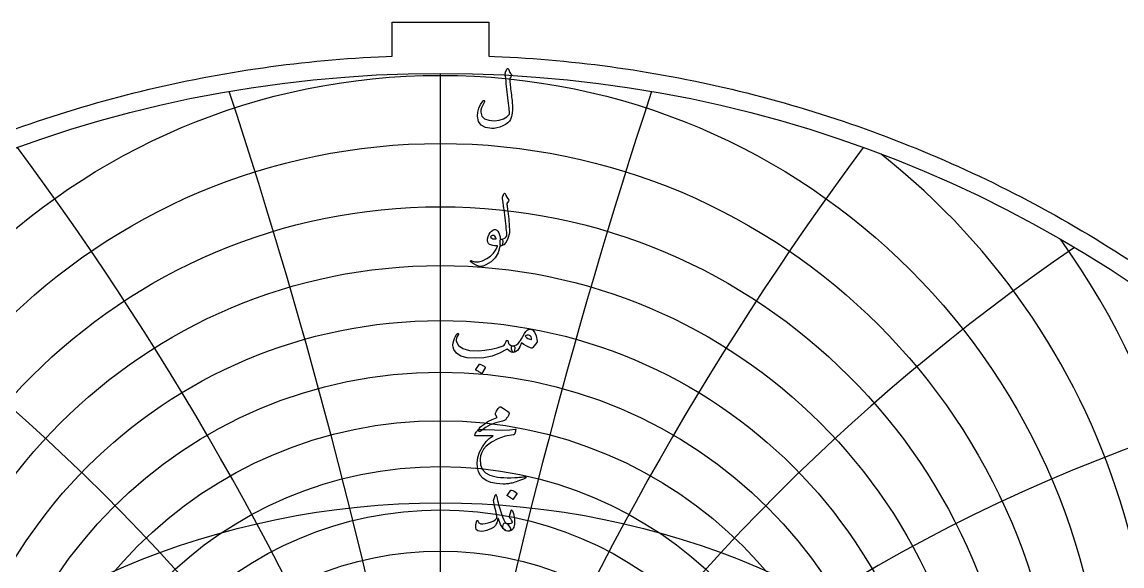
# Model space of a CAD drawing. Header units: millimetres. Extents: x -75 to 75, y -75 to 77.
# Drawn here: x -25 to 40.7, y 44.8 to 77.3 of the extents above; entities that cross this region are included whole.
import ezdxf

# ---------------------------------------------------------------- set-up
doc = ezdxf.new("R2010")
doc.units = ezdxf.units.MM
for name, color, linetype in [('CUT_OUTER', 1, 'Continuous'), ('ENGRAVE', 7, 'Continuous'), ('ENGRAVE_FINE', 8, 'Continuous'), ('TEXT', 5, 'Continuous')]:
    doc.layers.add(name, color=color, linetype=linetype)

msp = doc.modelspace()

# ---------------------------------------------------------------- linework, layer by layer
at = {"layer": 'CUT_OUTER'}
msp.add_lwpolyline([(-25.3804, 70.9336), (-24.9447, 71.088), (-24.5081, 71.2397), (-24.0705, 71.3887), (-23.632, 71.5351), (-23.1926, 71.6787), (-22.7524, 71.8197), (-22.3113, 71.9579), (-21.8693, 72.0935), (-21.4266, 72.2263), (-20.983, 72.3564), (-20.5386, 72.4838), (-20.0935, 72.6085), (-19.6476, 72.7304), (-19.2009, 72.8496), (-18.7536, 72.966), (-18.3055, 73.0797), (-17.8568, 73.1907), (-17.4073, 73.2989), (-16.9573, 73.4043), (-16.5065, 73.507), (-16.0552, 73.6069), (-15.6033, 73.704), (-15.1507, 73.7983), (-14.6976, 73.8899), (-14.244, 73.9787), (-13.7898, 74.0647), (-13.3351, 74.1479), (-12.8798, 74.2284), (-12.4241, 74.306), (-11.968, 74.3808), (-11.5114, 74.4529), (-11.0543, 74.5221), (-10.5968, 74.5885), (-10.139, 74.6521), (-9.6807, 74.7129), (-9.2221, 74.7709), (-8.7632, 74.8261), (-8.3039, 74.8785), (-7.8443, 74.928), (-7.3844, 74.9747), (-6.9242, 75.0186), (-6.4638, 75.0597), (-6.0031, 75.0979), (-5.5422, 75.1334), (-5.0811, 75.166), (-4.6198, 75.1957), (-4.1583, 75.2227), (-3.6966, 75.2468), (-3.2349, 75.268), (-2.8875, 75.2819), (-2.8875, 77.3175), (2.8875, 77.3175), (2.8875, 75.2819), (3.2349, 75.268), (3.6966, 75.2468), (4.1583, 75.2227), (4.6198, 75.1957), (5.0811, 75.166), (5.5422, 75.1334), (6.0031, 75.0979), (6.4638, 75.0597), (6.9242, 75.0186), (7.3844, 74.9747), (7.8443, 74.928), (8.3039, 74.8785), (8.7632, 74.8261), (9.2221, 74.7709), (9.6807, 74.7129), (10.139, 74.6521), (10.5968, 74.5885), (11.0543, 74.5221), (11.5114, 74.4529), (11.968, 74.3808), (12.4241, 74.306), (12.8798, 74.2284), (13.3351, 74.1479), (13.7898, 74.0647), (14.244, 73.9787), (14.6976, 73.8899), (15.1507, 73.7983), (15.6033, 73.704), (16.0552, 73.6069), (16.5065, 73.507), (16.9573, 73.4043), (17.4073, 73.2989), (17.8568, 73.1907), (18.3055, 73.0797), (18.7536, 72.966), (19.2009, 72.8496), (19.6476, 72.7304), (20.0935, 72.6085), (20.5386, 72.4838), (20.983, 72.3564), (21.4266, 72.2263), (21.8693, 72.0935), (22.3113, 71.9579), (22.7524, 71.8197), (23.1926, 71.6787), (23.632, 71.5351), (24.0705, 71.3887), (24.5081, 71.2397), (24.9447, 71.088), (25.3804, 70.9336), (25.8152, 70.7765), (26.249, 70.6168), (26.6818, 70.4544), (27.1136, 70.2893), (27.5444, 70.1217), (27.9741, 69.9513), (28.4028, 69.7784), (28.8304, 69.6028), (29.2569, 69.4246), (29.6824, 69.2437), (30.1067, 69.0603), (30.5299, 68.8743), (30.9519, 68.6857), (31.3728, 68.4944), (31.7924, 68.3007), (32.2109, 68.1043), (32.6282, 67.9054), (33.0443, 67.7039), (33.4591, 67.4999), (33.8726, 67.2933), (34.2849, 67.0842), (34.6958, 66.8725), (35.1055, 66.6584), (35.5139, 66.4417), (35.9209, 66.2226), (36.3265, 66.0009), (36.7308, 65.7768), (37.1337, 65.5502), (37.5352, 65.3211), (37.9353, 65.0896), (38.334, 64.8556), (38.7312, 64.6191), (39.127, 64.3803), (39.5213, 64.139), (39.9141, 63.8953), (40.3054, 63.6492), (40.6952, 63.4006), (41.0834, 63.1498)], dxfattribs=at)
at = {"layer": 'ENGRAVE'}
msp.add_lwpolyline([(0, -74.25), (0, 74.25)], dxfattribs=at)
for centre, radius in [((0, 0), 74.25), ((0, 33.0113), 37.05), ((0, 27.9213), 25.5867), ((0, 0), 48.6033)]:
    msp.add_circle(centre, radius, dxfattribs=at)
msp.add_arc((0, 41.9081), 52.4609, 166.792716, 13.207284, dxfattribs=at)
at = {"layer": 'ENGRAVE_FINE'}
for centre, radius in [((0, 34.4047), 39.7276), ((0, 31.7633), 34.5232), ((0, 30.6435), 32.1285), ((0, 29.6377), 29.8497), ((0, 28.7337), 27.6732), ((0, 27.1917), 23.5799), ((0, 26.5375), 21.6434), ((0, 25.9523), 19.7691)]:
    msp.add_circle(centre, radius, dxfattribs=at)
for centre, radius, start, end in [((-357.224, -40.0654), 362.7347, 3.598326, 18.190179), ((-357.224, -40.0654), 362.7347, 3.598326, 18.190179), ((357.224, -40.0654), 362.7347, 161.809821, 176.401674), ((357.224, -40.0654), 362.7347, 161.809821, 176.401674), ((-173.0587, -40.0654), 184.1653, 7.244877, 36.631048), ((-173.0587, -40.0654), 184.1653, 7.244877, 36.631048), ((173.0587, -40.0654), 184.1653, 143.368952, 172.755123), ((173.0587, -40.0654), 184.1653, 143.368952, 172.755123), ((0, 35.9637), 42.5783, 128.198787, 51.801213), ((0, 37.7129), 45.6285, 144.288823, 35.711177), ((-109.0988, -40.0654), 125.9765, 10.990297, 55.580012), ((-109.0988, -40.0654), 125.9765, 10.990297, 55.580012), ((109.0988, -40.0654), 125.9765, 124.419988, 169.009703), ((109.0988, -40.0654), 125.9765, 124.419988, 169.009703), ((0, 39.6822), 48.9098, 156.525951, 23.474049), ((-75.0664, -40.0654), 97.9923, 14.890295, 75.294401), ((-75.0664, -40.0654), 97.9923, 14.890295, 75.294401), ((75.0664, -40.0654), 97.9923, 104.705599, 165.109705), ((75.0664, -40.0654), 97.9923, 104.705599, 165.109705), ((0, 44.4359), 56.3291, 175.812491, 4.187509)]:
    msp.add_arc(centre, radius, start, end, dxfattribs=at)
at = {"layer": 'TEXT'}
for points in [[(3.9762, 74.5081), (3.9839, 74.5215), (3.9937, 74.5311), (4.0058, 74.5369), (4.0201, 74.5388), (4.0343, 74.5363), (4.0464, 74.5289), (4.0563, 74.5166), (4.064, 74.4993), (4.1049, 74.3986), (4.1485, 74.3116), (4.1949, 74.2383), (4.244, 74.1787), (4.2586, 74.1573), (4.2627, 74.1326), (4.2564, 74.1046), (4.2396, 74.0733), (4.2289, 74.0582), (4.2188, 74.0437), (4.2092, 74.0297), (4.2001, 74.0163), (4.1916, 74.0036), (4.1836, 73.9921), (4.1762, 73.9817), (4.1694, 73.9723), (4.1579, 73.9553), (4.1496, 73.935), (4.1447, 73.9114), (4.143, 73.8845), (4.1482, 73.8086), (4.1551, 73.7259), (4.1636, 73.6363), (4.1738, 73.5398), (4.1853, 73.4365), (4.1979, 73.3263), (4.2116, 73.2093), (4.2265, 73.0853), (4.2431, 72.9617), (4.2577, 72.8455), (4.2705, 72.7367), (4.2814, 72.6352), (4.2905, 72.541), (4.2984, 72.4536), (4.3048, 72.373), (4.3099, 72.2993), (4.3157, 72.0811), (4.2978, 71.8745), (4.2564, 71.6794), (4.1913, 71.4958), (4.1279, 71.3879), (4.03, 71.2883), (3.8974, 71.1969), (3.7303, 71.1137), (3.5491, 71.0448), (3.379, 70.9963), (3.2198, 70.968), (3.0716, 70.96), (2.7005, 71.0111), (2.4349, 71.151), (2.2746, 71.3799), (2.2197, 71.6977), (2.2389, 71.9346), (2.301, 72.1665), (2.4058, 72.3935), (2.5534, 72.6155), (2.5647, 72.6284), (2.5765, 72.6363), (2.5888, 72.6394), (2.6017, 72.6374), (2.6155, 72.6322), (2.6259, 72.6254), (2.633, 72.6169), (2.6369, 72.6067), (2.6396, 72.5916), (2.6391, 72.5771), (2.6352, 72.5631), (2.6281, 72.5496), (2.5274, 72.3534), (2.4579, 72.1863), (2.4198, 72.0482), (2.4129, 71.9393), (2.4862, 71.7046), (2.6446, 71.5408), (2.888, 71.4477), (3.2165, 71.4255), (3.5126, 71.4576), (3.7643, 71.532), (3.9715, 71.6486), (4.1342, 71.8075), (4.1308, 71.8842), (4.1249, 71.9738), (4.1165, 72.0763), (4.1057, 72.1917), (4.0921, 72.3203), (4.0755, 72.4623), (4.0559, 72.6178), (4.0333, 72.7867), (4.0118, 72.961), (3.9915, 73.1325), (3.9723, 73.3013), (3.9542, 73.4674), (3.9375, 73.6307), (3.9224, 73.7912), (3.9089, 73.949), (3.8971, 74.1041), (3.8796, 74.2534), (3.8804, 74.2704), (3.8829, 74.2863), (3.887, 74.3011), (3.8927, 74.3149)], [(3.7105, 66.8499), (3.7401, 66.9215), (3.7632, 66.9783), (3.7797, 67.0203), (3.7895, 67.0475), (3.7972, 67.0648), (3.8071, 67.0771), (3.8192, 67.0845), (3.8335, 67.087), (3.8496, 67.0843), (3.8631, 67.076), (3.8738, 67.0623), (3.8818, 67.0431), (3.9183, 66.949), (3.9619, 66.8642), (4.0127, 66.7887), (4.0706, 66.7225), (4.0868, 66.7014), (4.0914, 66.6775), (4.0846, 66.6509), (4.0662, 66.6215), (3.9696, 66.4854), (3.9762, 66.4245), (3.9828, 66.3647), (3.9893, 66.3059), (3.9959, 66.2483), (4.0025, 66.1918), (4.0091, 66.1363), (4.0157, 66.082), (4.0223, 66.0287), (4.0829, 65.5358), (4.12, 65.1505), (4.1334, 64.8728), (4.1233, 64.7026), (4.0404, 64.3939), (3.9323, 64.1658), (3.7989, 64.0184), (3.6402, 63.9517), (3.6359, 63.9517), (3.6315, 63.9517), (3.6271, 63.9517), (3.6227, 63.9517), (3.5966, 63.9764), (3.5799, 64.033), (3.5725, 64.1213), (3.5744, 64.2415), (3.5785, 64.286), (3.5908, 64.3184), (3.6114, 64.3387), (3.6402, 64.3469), (3.7517, 64.3692), (3.8444, 64.4095), (3.9185, 64.468), (3.974, 64.5445), (3.9703, 64.6365), (3.9635, 64.741), (3.9538, 64.8582), (3.941, 64.988), (3.9255, 65.1299), (3.9076, 65.2833), (3.8871, 65.4483), (3.8642, 65.6248), (3.8431, 65.7982), (3.8236, 65.9541), (3.8057, 66.0924), (3.7895, 66.2132), (3.7755, 66.3164), (3.7643, 66.402), (3.7558, 66.47), (3.75, 66.5205), (3.7061, 66.7708), (3.7047, 66.7955), (3.705, 66.8169), (3.7069, 66.8351), (3.7105, 66.8499)], [(3.5524, 63.9034), (3.4495, 63.542), (3.2769, 63.2393), (3.0345, 62.9953), (2.7225, 62.81), (2.6789, 62.7912), (2.6358, 62.7744), (2.5932, 62.7594), (2.5512, 62.7464), (2.5101, 62.7355), (2.47, 62.7272), (2.431, 62.7213), (2.3932, 62.7178), (2.2988, 62.7313), (2.1736, 62.7804), (2.0177, 62.8652), (1.8311, 62.9857), (1.8111, 63.003), (1.7993, 63.0197), (1.7957, 63.0359), (1.8004, 63.0516), (1.8108, 63.0636), (1.8245, 63.0691), (1.8415, 63.068), (1.8618, 63.0603), (2.0559, 62.9975), (2.2735, 62.9978), (2.5147, 63.0612), (2.7796, 63.1877), (2.9958, 63.3345), (3.1748, 63.5071), (3.3164, 63.7056), (3.4207, 63.9298), (3.4199, 63.9377), (3.4174, 63.9441), (3.4133, 63.9487), (3.4075, 63.9517), (3.2563, 63.9605), (3.1276, 63.9781), (3.0214, 64.0044), (2.9377, 64.0396), (2.8729, 64.0939), (2.8323, 64.1691), (2.8158, 64.2652), (2.8235, 64.3821), (2.826, 64.3976), (2.829, 64.4134), (2.8326, 64.4294), (2.8367, 64.4457), (2.8413, 64.4626), (2.8465, 64.4803), (2.8523, 64.4988), (2.8586, 64.5182), (2.9102, 64.6436), (2.9728, 64.7476), (3.0463, 64.8302), (3.1309, 64.8914), (3.2173, 64.9249), (3.2966, 64.9244), (3.3688, 64.8898), (3.4339, 64.8212), (3.4907, 64.7257), (3.5338, 64.6148), (3.5631, 64.4886), (3.5788, 64.3469), (3.5874, 64.3471), (3.5958, 64.3475), (3.6039, 64.3482), (3.6117, 64.3491), (3.6195, 64.3501), (3.6276, 64.3508), (3.636, 64.3512), (3.6446, 64.3513), (3.6743, 64.345), (3.6973, 64.3261), (3.7138, 64.2945), (3.7237, 64.2503), (3.7278, 64.2018), (3.727, 64.1526), (3.7212, 64.103), (3.7105, 64.0527), (3.6965, 64.0085), (3.6809, 63.977), (3.6636, 63.958), (3.6446, 63.9517), (3.5612, 63.9517), (3.5607, 63.9438), (3.559, 63.9331), (3.5563, 63.9196), (3.5524, 63.9034)], [(3.3416, 64.3952), (3.2955, 64.4757), (3.245, 64.5325), (3.1902, 64.5657), (3.1309, 64.5753), (3.0955, 64.5659), (3.0639, 64.5511), (3.0362, 64.5308), (3.0123, 64.505), (3.0046, 64.4913), (3.0035, 64.4765), (3.009, 64.4606), (3.0211, 64.4435), (3.0664, 64.4037), (3.132, 64.3766), (3.2179, 64.362), (3.3241, 64.3601), (3.3351, 64.3623), (3.3416, 64.3689), (3.3438, 64.3799), (3.3416, 64.3952)], [(1.0012, 58.702), (1.0168, 58.719), (1.033, 58.7261), (1.0498, 58.7234), (1.067, 58.7107), (1.0802, 58.6943), (1.0846, 58.6756), (1.0802, 58.6548), (1.067, 58.6317), (1.0001, 58.528), (0.9573, 58.4319), (0.9386, 58.3435), (0.9441, 58.2628), (1.0816, 57.9977), (1.3492, 57.8128), (1.7468, 57.7079), (2.2746, 57.6832), (2.6662, 57.712), (3.042, 57.7721), (3.4018, 57.8635), (3.7456, 57.9862), (3.8063, 58.0222), (3.8565, 58.0773), (3.8963, 58.1517), (3.9257, 58.2453), (3.9355, 58.2719), (3.952, 58.2903), (3.9751, 58.3004), (4.0047, 58.3024), (4.0258, 58.2933), (4.0409, 58.2749), (4.05, 58.2472), (4.053, 58.2102), (4.0736, 58.1185), (4.131, 58.0499), (4.2251, 58.0043), (4.356, 57.9818), (4.4032, 57.9714), (4.435, 57.9445), (4.4515, 57.9011), (4.4526, 57.8413), (4.4367, 57.7299), (4.4153, 57.6503), (4.3884, 57.6025), (4.356, 57.5866), (4.2597, 57.5992), (4.1683, 57.6371), (4.0818, 57.7002), (4.0003, 57.7886), (3.9935, 57.7922), (3.9817, 57.7897), (3.9649, 57.7812), (3.9432, 57.7667), (3.5338, 57.5361), (3.087, 57.3714), (2.6028, 57.2726), (2.0814, 57.2397), (1.5995, 57.2726), (1.2251, 57.3714), (0.9584, 57.5361), (0.7992, 57.7667), (0.763, 57.8954), (0.7509, 58.0268), (0.763, 58.161), (0.7992, 58.298), (0.848, 58.4253), (0.898, 58.5351), (0.949, 58.6273), (1.0012, 58.702)], [(5.3747, 58.983), (5.5122, 58.9341), (5.6261, 58.7964), (5.7164, 58.5697), (5.7831, 58.2541), (5.7856, 58.2313), (5.7842, 58.2113), (5.779, 58.194), (5.7699, 58.1794), (5.5284, 57.8764), (5.5117, 57.858), (5.4922, 57.8468), (5.47, 57.8427), (5.445, 57.8457), (5.2809, 57.9017), (5.1266, 57.973), (4.9823, 58.0598), (4.8478, 58.1619), (4.7394, 57.9102), (4.6206, 57.7304), (4.4913, 57.6226), (4.3516, 57.5866), (4.336, 57.5924), (4.3198, 57.6097), (4.303, 57.6385), (4.2857, 57.6788), (4.2591, 57.7787), (4.2495, 57.8589), (4.2569, 57.9192), (4.2814, 57.9599), (4.2956, 57.9695), (4.3121, 57.9763), (4.3308, 57.9804), (4.3516, 57.9818), (4.4515, 57.9988), (4.5492, 58.0455), (4.6447, 58.1218), (4.738, 58.2277), (4.7789, 58.2892), (4.8401, 58.3902), (4.9216, 58.5307), (5.0235, 58.7107), (5.103, 58.8299), (5.1881, 58.9149), (5.2787, 58.966), (5.3747, 58.983)], [(5.0586, 58.5527), (5.1409, 58.4841), (5.2342, 58.4275), (5.3385, 58.3831), (5.4538, 58.3507), (5.4475, 58.4371), (5.4241, 58.5077), (5.3838, 58.5623), (5.3264, 58.601), (5.2603, 58.621), (5.1936, 58.6196), (5.1264, 58.5968), (5.0586, 58.5527)], [(2.3317, 56.8796), (2.3372, 56.8851), (2.3449, 56.8884), (2.3547, 56.8895), (2.3668, 56.8884), (2.4522, 56.8538), (2.5326, 56.8116), (2.6081, 56.7616), (2.6786, 56.704), (2.6854, 56.6952), (2.6885, 56.6864), (2.6876, 56.6777), (2.683, 56.6689), (2.4766, 56.3351), (2.4689, 56.3272), (2.459, 56.3253), (2.447, 56.3294), (2.4327, 56.3395), (2.4203, 56.3483), (2.4008, 56.3615), (2.3742, 56.3791), (2.3405, 56.401), (2.299, 56.4274), (2.2494, 56.4581), (2.1914, 56.4932), (2.1253, 56.5327), (2.1165, 56.5393), (2.1121, 56.5459), (2.1121, 56.5525), (2.1165, 56.5591)], [(3.7061, 53.4839), (3.3224, 53.3837), (2.9838, 53.2544), (2.6901, 53.0961), (2.4415, 52.9086), (2.4033, 52.8798), (2.3679, 52.8636), (2.3353, 52.8601), (2.3053, 52.8691), (2.2705, 52.9106), (2.2757, 52.969), (2.321, 53.0445), (2.4063, 53.137), (2.6081, 53.3044), (2.84, 53.4553), (3.1021, 53.5898), (3.3943, 53.7078), (3.3109, 53.8308), (3.2953, 53.8615), (3.2879, 53.8923), (3.2887, 53.923), (3.2977, 53.9537), (3.3567, 54.0709), (3.4108, 54.1678), (3.4599, 54.2444), (3.5041, 54.3006), (3.5324, 54.3273), (3.5601, 54.3413), (3.5873, 54.3426), (3.6139, 54.3314), (3.7684, 54.2441), (3.8982, 54.1623), (4.0033, 54.086), (4.0838, 54.0152), (4.0994, 53.9924), (4.1068, 53.9636), (4.106, 53.9288), (4.0969, 53.8879), (4.0687, 53.8239), (4.0234, 53.7463), (3.9611, 53.6549), (3.8818, 53.5498), (3.8609, 53.5341), (3.8247, 53.5179), (3.7731, 53.5012), (3.7061, 53.4839)], [(2.6698, 52.9745), (3.2332, 52.9548), (3.7204, 52.9526), (4.1312, 52.9679), (4.4658, 53.0009), (4.4761, 53.0021), (4.485, 53.0014), (4.4925, 52.9988), (4.4987, 52.9943), (4.5032, 52.9881), (4.5058, 52.9806), (4.5065, 52.9716), (4.5053, 52.9613), (4.4967, 52.9213), (4.4883, 52.8845), (4.4802, 52.851), (4.4724, 52.8208), (4.4648, 52.7939), (4.4575, 52.7703), (4.4505, 52.75), (4.4438, 52.733), (4.4296, 52.7058), (4.4131, 52.6858), (4.3944, 52.6729), (4.3736, 52.6671), (3.8664, 52.5752), (3.4251, 52.4311), (3.0496, 52.2349), (2.7401, 51.9865), (2.5836, 51.8078), (2.47, 51.6188), (2.3992, 51.4192), (2.3712, 51.2093), (2.3981, 50.8797), (2.5051, 50.611), (2.6923, 50.4032), (2.9596, 50.2564), (3.0982, 50.2119), (3.2505, 50.1752), (3.4166, 50.1461), (3.5963, 50.1247), (3.7895, 50.1107), (3.9959, 50.1038), (4.2155, 50.1041), (4.4482, 50.1115), (4.531, 50.1162), (4.6123, 50.1214), (4.6923, 50.1271), (4.771, 50.1335), (4.8477, 50.1403), (4.9219, 50.1477), (4.9937, 50.1557), (5.063, 50.1642), (5.0841, 50.1653), (5.0992, 50.1598), (5.1083, 50.1477), (5.1113, 50.1291), (5.1096, 50.1074), (5.1047, 50.0906), (5.0965, 50.0788), (5.0849, 50.072), (4.9609, 50.0196), (4.8434, 49.9721), (4.7325, 49.9295), (4.6282, 49.8919), (4.5308, 49.859), (4.4405, 49.8305), (4.3574, 49.8063), (4.2814, 49.7866), (4.2099, 49.772), (4.1403, 49.7591), (4.0726, 49.7479), (4.0069, 49.7383), (3.9428, 49.7308), (3.8801, 49.7262), (3.8188, 49.7243), (3.7588, 49.7251), (3.3493, 49.7569), (3.0079, 49.8261), (2.7346, 49.9326), (2.5293, 50.0764), (2.3786, 50.2561), (2.2735, 50.4661), (2.214, 50.7062), (2.2, 50.9766), (2.243, 51.3119), (2.346, 51.6374), (2.5087, 51.953), (2.7313, 52.2588), (2.8183, 52.3512), (2.9168, 52.4399), (3.0269, 52.5247), (3.1484, 52.6057), (2.0858, 52.6144), (2.0603, 52.6254), (2.0496, 52.6452), (2.0537, 52.6737), (2.0726, 52.711), (2.1083, 52.7654), (2.1407, 52.8142), (2.1698, 52.8576), (2.1956, 52.8955), (2.2181, 52.9276), (2.2373, 52.9537), (2.2532, 52.9737), (2.2658, 52.9877), (2.2944, 52.9902), (2.3712, 52.9888), (2.4964, 52.9836), (2.6698, 52.9745)], [(4.2133, 49.3602), (4.2188, 49.3657), (4.2265, 49.3689), (4.2363, 49.37), (4.2484, 49.3689), (4.3338, 49.3344), (4.4142, 49.2921), (4.4897, 49.2422), (4.5602, 49.1845), (4.567, 49.1757), (4.5701, 49.167), (4.5692, 49.1582), (4.5646, 49.1494), (4.3582, 48.8157), (4.3505, 48.8077), (4.3406, 48.8058), (4.3286, 48.8099), (4.3143, 48.8201), (4.3019, 48.8288), (4.2824, 48.842), (4.2558, 48.8596), (4.2221, 48.8815), (4.1806, 48.9079), (4.131, 48.9386), (4.073, 48.9737), (4.0069, 49.0133), (3.9981, 49.0199), (3.9937, 49.0264), (3.9937, 49.033), (3.9981, 49.0396)], [(3.3658, 48.9825), (3.391, 48.8674), (3.4185, 48.7503), (3.4481, 48.6314), (3.48, 48.5105), (3.514, 48.3871), (3.5502, 48.2607), (3.5887, 48.1313), (3.6293, 47.9989), (3.7113, 47.7607), (3.7863, 47.5818), (3.854, 47.4621), (3.9147, 47.4017), (3.9677, 47.3658), (4.0212, 47.315), (4.0752, 47.2494), (4.1299, 47.169), (4.1815, 47.0694), (4.1957, 46.9944), (4.1727, 46.9442), (4.1123, 46.9187), (3.9172, 46.9385), (3.7445, 47.068), (3.5944, 47.3073), (3.4668, 47.6564), (3.4641, 47.6622), (3.4602, 47.6663), (3.4553, 47.6688), (3.4492, 47.6696), (3.4448, 47.6688), (3.4404, 47.6663), (3.4361, 47.6622), (3.4317, 47.6564), (3.4193, 47.5999), (3.4042, 47.54), (3.3864, 47.4769), (3.3658, 47.4105), (3.3433, 47.3477), (3.3197, 47.2952), (3.295, 47.2532), (3.2692, 47.2217), (3.1764, 47.1407), (3.0606, 47.0691), (2.9217, 47.0068), (2.7598, 46.9538), (2.5952, 46.9146), (2.4524, 46.8978), (2.3317, 46.9036), (2.2329, 46.9319), (2.1484, 47.0027), (2.1099, 47.1273), (2.1176, 47.3057), (2.1714, 47.5378), (2.1766, 47.5455), (2.1835, 47.551), (2.192, 47.5543), (2.2022, 47.5554), (2.2142, 47.554), (2.2241, 47.5499), (2.2318, 47.5431), (2.2373, 47.5335), (2.2581, 47.4849), (2.2812, 47.4445), (2.3064, 47.4124), (2.3339, 47.3886), (2.4195, 47.3567), (2.5359, 47.349), (2.683, 47.3655), (2.8608, 47.4061), (3.0505, 47.467), (3.1978, 47.5357), (3.303, 47.6119), (3.3658, 47.6959), (3.3762, 47.781), (3.3592, 47.9265), (3.3148, 48.1323), (3.2428, 48.3985), (3.2083, 48.5388), (3.188, 48.6521), (3.1819, 48.7385), (3.1902, 48.7981), (3.2736, 49.0352), (3.2826, 49.0602), (3.2922, 49.078), (3.3024, 49.0887), (3.3131, 49.0923), (3.3263, 49.0854), (3.3395, 49.0649), (3.3526, 49.0306), (3.3658, 48.9825)], [(4.2528, 47.5642), (4.227, 47.6073), (4.2023, 47.6443), (4.1787, 47.6753), (4.1562, 47.7003), (4.14, 47.7217), (4.131, 47.7464), (4.129, 47.7744), (4.1342, 47.8057), (4.2265, 48.1394), (4.2394, 48.1685), (4.2561, 48.1768), (4.2767, 48.1641), (4.3011, 48.1307), (4.3379, 48.0596), (4.3692, 47.9737), (4.395, 47.8729), (4.4153, 47.7574), (4.4271, 47.6465), (4.4317, 47.5378), (4.4293, 47.4314), (4.4197, 47.3271), (4.404, 47.2362), (4.3834, 47.1569), (4.3579, 47.0891), (4.3275, 47.0329), (4.2899, 46.9912), (4.2385, 46.9582), (4.1735, 46.9341), (4.0947, 46.9187), (4.014, 46.9157), (3.9388, 46.9286), (3.8691, 46.9574), (3.8049, 47.0021), (3.7552, 47.0589), (3.7292, 47.124), (3.7267, 47.1973), (3.7478, 47.2788), (3.7816, 47.3455), (3.8214, 47.3875), (3.8672, 47.4047), (3.9191, 47.3973), (4.0387, 47.3685), (4.143, 47.3655), (4.232, 47.3883), (4.3055, 47.4369), (4.3071, 47.4498), (4.2989, 47.4753), (4.2808, 47.5134), (4.2528, 47.5642)]]:
    msp.add_lwpolyline(points, close=True, dxfattribs=at)

doc.saveas('drawing.dxf')
